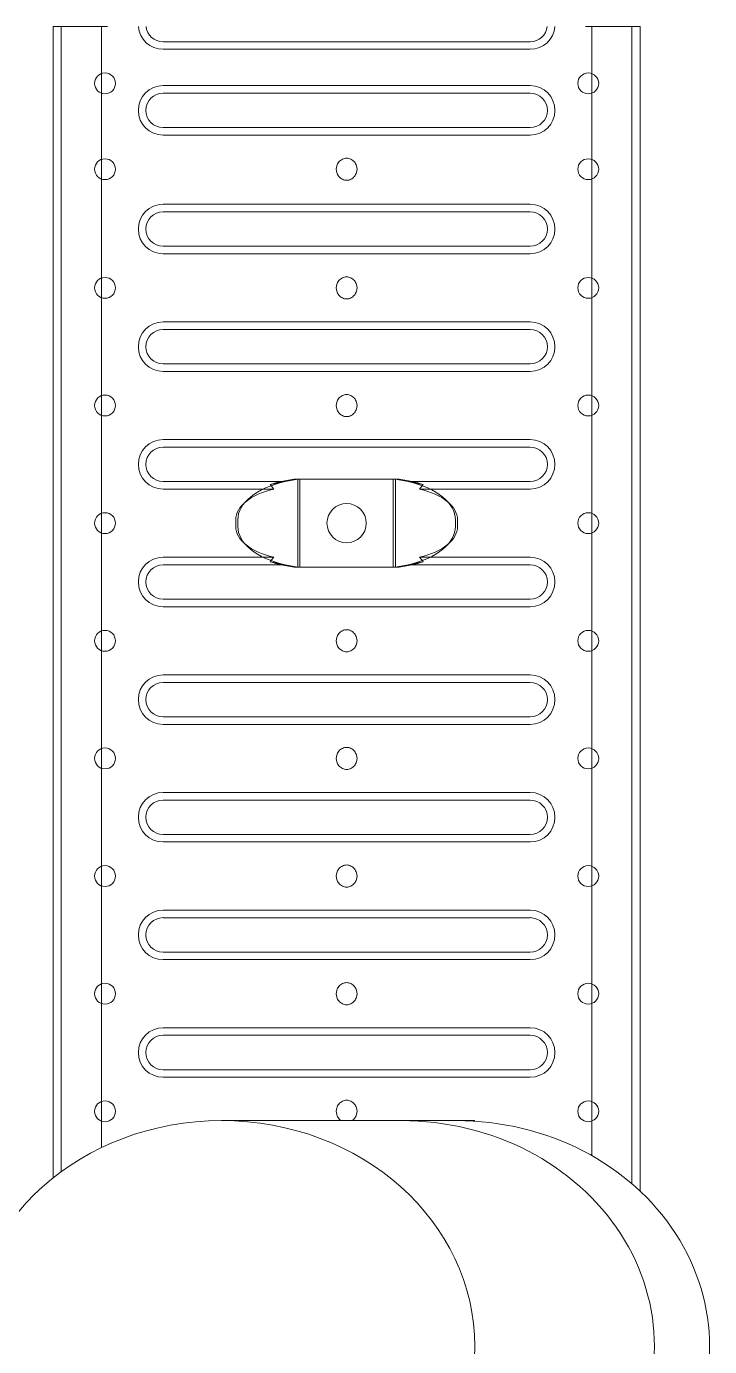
# Model space of a CAD drawing. Header units: inches. Extents: x 211391 to 214260, y -106888 to -102532.
# Drawn here: x 212222.01 to 212226.66, y -104759.54 to -104750.54 of the extents above; entities that cross this region are included whole.
import ezdxf

# ---------------------------------------------------------------- set-up
doc = ezdxf.new("R2010")
doc.units = ezdxf.units.IN
doc.header["$MEASUREMENT"] = 0
doc.layers.add('FIXTURES', color=8, linetype='Continuous', lineweight=9)
doc.layers.add('TEXT', color=3, linetype='Continuous', lineweight=9)

# ---------------------------------------------------------------- blocks, each defined once
blk = doc.blocks.new('ETJHTEj')
at = {"layer": 'FIXTURES', "color": 252, "extrusion": (-2.05085e-07, 7.76119e-08, 1)}
for p, q in [((1162.1028, 549.2531), (1154.1623, 549.2531)), ((1154.2127, 549.1971, 0), (1162.1028, 549.1971, 0)), ((1162.1028, 549.2531), (1162.1028, 548.8814, 0)), ((1154.405, 548.9224, 0), (1162.1028, 548.9224, 0)), ((1154.9389, 546.0028, 0), (1154.9389, 548.5033, 0)), ((1154.9904, 546.0028, 0), (1154.9904, 548.5033, 0)), ((1155.2249, 548.5033, 0), (1155.2249, 546.0028, 0)), ((1155.2764, 548.5033, 0), (1155.2764, 546.0028, 0)), ((1155.7408, 546.0028, 0), (1155.7408, 548.5033, 0)), ((1155.7923, 546.0028, 0), (1155.7923, 548.5033, 0)), ((1156.0268, 548.5033, 0), (1156.0268, 546.0028, 0)), ((1156.0783, 548.5033, 0), (1156.0783, 546.0028, 0)), ((1156.5427, 546.0028, 0), (1156.5427, 548.5033, 0)), ((1156.5427, 546.0028, 0), (1156.5427, 548.5033, 0)), ((1156.5942, 546.0028, 0), (1156.5942, 548.5033, 0)), ((1156.5942, 546.0028, 0), (1156.5942, 548.5033, 0)), ((1156.8288, 548.5033, 0), (1156.8288, 546.0028, 0)), ((1156.8288, 548.5033, 0), (1156.8288, 546.0028, 0)), ((1156.8803, 548.5033, 0), (1156.8803, 546.0028, 0)), ((1156.8803, 548.5033, 0), (1156.8803, 546.0028, 0)), ((1157.3447, 546.0028, 0), (1157.3447, 548.5033, 0)), ((1157.3962, 546.0028, 0), (1157.3962, 548.5033, 0)), ((1157.6307, 548.5033, 0), (1157.6307, 546.0028, 0)), ((1157.6822, 548.5033, 0), (1157.6822, 546.0028, 0)), ((1158.1466, 546.0028, 0), (1158.1466, 548.5033, 0)), ((1158.1981, 546.0028, 0), (1158.1981, 548.5033, 0)), ((1158.4326, 548.5033, 0), (1158.4326, 547.6724, 0)), ((1158.4841, 548.5033, 0), (1158.4841, 547.75, 0)), ((1158.9485, 547.75, 0), (1158.9485, 548.5033, 0)), ((1159, 547.6724, 0), (1159, 548.5033, 0)), ((1159.2346, 548.5033, 0), (1159.2346, 546.0028, 0)), ((1159.2861, 548.5033, 0), (1159.2861, 546.0028, 0)), ((1159.7505, 546.0028, 0), (1159.7505, 548.5033, 0)), ((1159.802, 546.0028, 0), (1159.802, 548.5033, 0)), ((1160.0365, 548.5033, 0), (1160.0365, 546.0028, 0)), ((1160.088, 548.5033, 0), (1160.088, 546.0028, 0)), ((1160.5524, 546.0028, 0), (1160.5524, 548.5033, 0)), ((1160.6039, 546.0028, 0), (1160.6039, 548.5033, 0)), ((1160.8384, 548.5033, 0), (1160.8384, 546.0028, 0)), ((1160.8899, 548.5033, 0), (1160.8899, 546.0028, 0)), ((1161.3613, 546.0028, 0), (1161.3613, 548.5033, 0)), ((1161.3613, 546.0028, 0), (1161.3613, 548.5033, 0)), ((1161.4128, 546.0028, 0), (1161.4128, 548.5033, 0)), ((1161.4128, 546.0028, 0), (1161.4128, 548.5033, 0)), ((1161.6473, 548.5033, 0), (1161.6473, 546.0028, 0)), ((1161.6473, 548.5033, 0), (1161.6473, 546.0028, 0)), ((1161.6988, 548.5033, 0), (1161.6988, 546.0028, 0)), ((1161.6988, 548.5033, 0), (1161.6988, 546.0028, 0)), ((1161.9465, 546.0028, 0), (1161.9465, 548.5033, 0)), ((1161.998, 546.0028, 0), (1161.998, 548.5033, 0)), ((1158.6936, 548.0085, 0), (1158.739, 548.0085, 0)), ((1158.739, 547.9945, 0), (1158.6936, 547.9945, 0)), ((1158.4538, 547.7742, 0), (1158.4841, 547.75, 0)), ((1158.9485, 547.75, 0), (1158.9789, 547.7742, 0)), ((1158.4157, 547.5972, 0), (1158.4157, 546.9089, 0)), ((1159.017, 547.5849, 0), (1158.4157, 547.5849, 0)), ((1158.4157, 547.5708, 0), (1159.017, 547.5708, 0)), ((1159.017, 547.5972, 0), (1159.017, 546.9089, 0)), ((1154.6465, 547.2951, 0), (1154.6434, 547.2909, 0)), ((1154.6514, 547.3006, 0), (1154.6465, 547.2951, 0)), ((1154.6571, 547.3057, 0), (1154.6514, 547.3006, 0)), ((1154.6635, 547.3104, 0), (1154.6571, 547.3057, 0)), ((1154.6701, 547.3144, 0), (1154.6635, 547.3104, 0)), ((1154.6768, 547.3177, 0), (1154.6701, 547.3144, 0)), ((1154.684, 547.3204, 0), (1154.6768, 547.3177, 0)), ((1154.7366, 547.3177, 0), (1154.7293, 547.3204)), ((1154.7432, 547.3144, 0), (1154.7366, 547.3177, 0)), ((1154.7498, 547.3104, 0), (1154.7432, 547.3144, 0)), ((1154.7562, 547.3057, 0), (1154.7498, 547.3104, 0)), ((1154.7619, 547.3006, 0), (1154.7562, 547.3057, 0)), ((1154.7668, 547.2951, 0), (1154.7619, 547.3006, 0)), ((1154.7713, 547.289, 0), (1154.7668, 547.2951, 0)), ((1155.4484, 547.2951, 0), (1155.4439, 547.289, 0)), ((1155.4534, 547.3006, 0), (1155.4484, 547.2951, 0)), ((1155.4591, 547.3057, 0), (1155.4534, 547.3006, 0)), ((1155.4655, 547.3104, 0), (1155.4591, 547.3057, 0)), ((1155.472, 547.3144, 0), (1155.4655, 547.3104, 0)), ((1155.4787, 547.3177, 0), (1155.472, 547.3144, 0)), ((1155.4859, 547.3204, 0), (1155.4787, 547.3177, 0)), ((1155.5385, 547.3177, 0), (1155.5313, 547.3204, 0)), ((1155.5452, 547.3144, 0), (1155.5385, 547.3177, 0)), ((1155.5517, 547.3104, 0), (1155.5452, 547.3144, 0)), ((1155.5581, 547.3057, 0), (1155.5517, 547.3104, 0)), ((1155.5638, 547.3006, 0), (1155.5581, 547.3057, 0)), ((1155.5688, 547.2951, 0), (1155.5638, 547.3006, 0)), ((1155.5732, 547.289, 0), (1155.5688, 547.2951, 0)), ((1156.2503, 547.2951, 0), (1156.2459, 547.289, 0)), ((1156.2503, 547.2951, 0), (1156.2459, 547.289, 0)), ((1156.2553, 547.3006, 0), (1156.2503, 547.2951, 0)), ((1156.2553, 547.3006, 0), (1156.2503, 547.2951, 0)), ((1156.261, 547.3057, 0), (1156.2553, 547.3006, 0)), ((1156.261, 547.3057, 0), (1156.2553, 547.3006, 0)), ((1156.2674, 547.3104, 0), (1156.261, 547.3057, 0)), ((1156.2674, 547.3104, 0), (1156.261, 547.3057, 0)), ((1156.2739, 547.3144, 0), (1156.2674, 547.3104, 0)), ((1156.2739, 547.3144, 0), (1156.2674, 547.3104, 0)), ((1156.2806, 547.3177, 0), (1156.2739, 547.3144, 0)), ((1156.2806, 547.3177, 0), (1156.2739, 547.3144, 0)), ((1156.2878, 547.3204, 0), (1156.2806, 547.3177, 0)), ((1156.2878, 547.3204, 0), (1156.2806, 547.3177, 0)), ((1156.3404, 547.3177, 0), (1156.3332, 547.3204, 0)), ((1156.3404, 547.3177, 0), (1156.3332, 547.3204, 0)), ((1156.3471, 547.3144, 0), (1156.3404, 547.3177, 0)), ((1156.3471, 547.3144, 0), (1156.3404, 547.3177, 0)), ((1156.3537, 547.3104, 0), (1156.3471, 547.3144, 0)), ((1156.3537, 547.3104, 0), (1156.3471, 547.3144, 0)), ((1156.36, 547.3057, 0), (1156.3537, 547.3104, 0)), ((1156.36, 547.3057, 0), (1156.3537, 547.3104, 0)), ((1156.3658, 547.3006, 0), (1156.36, 547.3057, 0)), ((1156.3658, 547.3006, 0), (1156.36, 547.3057, 0)), ((1156.3707, 547.2951, 0), (1156.3658, 547.3006, 0)), ((1156.3707, 547.2951, 0), (1156.3658, 547.3006, 0)), ((1156.3752, 547.289, 0), (1156.3707, 547.2951, 0)), ((1156.3752, 547.289, 0), (1156.3707, 547.2951, 0)), ((1157.0523, 547.2951, 0), (1157.0478, 547.289, 0)), ((1157.0572, 547.3006, 0), (1157.0523, 547.2951, 0)), ((1157.063, 547.3057, 0), (1157.0572, 547.3006, 0)), ((1157.0693, 547.3104, 0), (1157.063, 547.3057, 0)), ((1157.0759, 547.3144, 0), (1157.0693, 547.3104, 0)), ((1157.0826, 547.3177, 0), (1157.0759, 547.3144, 0)), ((1157.0898, 547.3204, 0), (1157.0826, 547.3177, 0)), ((1157.1424, 547.3177, 0), (1157.1352, 547.3204, 0)), ((1157.149, 547.3144, 0), (1157.1424, 547.3177, 0)), ((1157.1556, 547.3104, 0), (1157.149, 547.3144, 0)), ((1157.162, 547.3057, 0), (1157.1556, 547.3104, 0)), ((1157.1677, 547.3006, 0), (1157.162, 547.3057, 0)), ((1157.1726, 547.2951, 0), (1157.1677, 547.3006, 0)), ((1157.1771, 547.289, 0), (1157.1726, 547.2951, 0)), ((1157.8542, 547.2951, 0), (1157.8497, 547.289, 0)), ((1157.8592, 547.3006, 0), (1157.8542, 547.2951, 0)), ((1157.8649, 547.3057, 0), (1157.8592, 547.3006, 0)), ((1157.8713, 547.3104, 0), (1157.8649, 547.3057, 0)), ((1157.8778, 547.3144, 0), (1157.8713, 547.3104, 0)), ((1157.8845, 547.3177, 0), (1157.8778, 547.3144, 0)), ((1157.8917, 547.3204, 0), (1157.8845, 547.3177, 0)), ((1157.9443, 547.3177, 0), (1157.9371, 547.3204, 0)), ((1157.951, 547.3144, 0), (1157.9443, 547.3177, 0)), ((1157.9575, 547.3104, 0), (1157.951, 547.3144, 0)), ((1157.9639, 547.3057, 0), (1157.9575, 547.3104, 0)), ((1157.9696, 547.3006, 0), (1157.9639, 547.3057, 0)), ((1157.9746, 547.2951, 0), (1157.9696, 547.3006, 0)), ((1157.979, 547.289, 0), (1157.9746, 547.2951, 0)), ((1159.4581, 547.2951, 0), (1159.4536, 547.289, 0)), ((1159.463, 547.3006, 0), (1159.4581, 547.2951, 0)), ((1159.4688, 547.3057, 0), (1159.463, 547.3006, 0)), ((1159.4751, 547.3104, 0), (1159.4688, 547.3057, 0)), ((1159.4817, 547.3144, 0), (1159.4751, 547.3104, 0)), ((1159.4884, 547.3177, 0), (1159.4817, 547.3144, 0)), ((1159.4956, 547.3204, 0), (1159.4884, 547.3177, 0)), ((1159.5482, 547.3177, 0), (1159.541, 547.3204, 0)), ((1159.5548, 547.3144, 0), (1159.5482, 547.3177, 0)), ((1159.5614, 547.3104, 0), (1159.5548, 547.3144, 0)), ((1159.5678, 547.3057, 0), (1159.5614, 547.3104, 0)), ((1159.5735, 547.3006, 0), (1159.5678, 547.3057, 0)), ((1159.5784, 547.2951, 0), (1159.5735, 547.3006, 0)), ((1159.5829, 547.289, 0), (1159.5784, 547.2951, 0)), ((1160.26, 547.2951, 0), (1160.2555, 547.289, 0)), ((1160.265, 547.3006, 0), (1160.26, 547.2951, 0)), ((1160.2707, 547.3057, 0), (1160.265, 547.3006, 0)), ((1160.2771, 547.3104, 0), (1160.2707, 547.3057, 0)), ((1160.2836, 547.3144, 0), (1160.2771, 547.3104, 0)), ((1160.2903, 547.3177, 0), (1160.2836, 547.3144, 0)), ((1160.2975, 547.3204, 0), (1160.2903, 547.3177, 0)), ((1160.3501, 547.3177, 0), (1160.3429, 547.3204, 0)), ((1160.3568, 547.3144, 0), (1160.3501, 547.3177, 0)), ((1160.3633, 547.3104, 0), (1160.3568, 547.3144, 0)), ((1160.3697, 547.3057, 0), (1160.3633, 547.3104, 0)), ((1160.3754, 547.3006, 0), (1160.3697, 547.3057, 0)), ((1160.3804, 547.2951, 0), (1160.3754, 547.3006, 0)), ((1160.3848, 547.289, 0), (1160.3804, 547.2951, 0)), ((1161.0689, 547.2951, 0), (1161.0644, 547.289, 0)), ((1161.0739, 547.3006, 0), (1161.0689, 547.2951, 0)), ((1161.0796, 547.3057, 0), (1161.0739, 547.3006, 0)), ((1161.086, 547.3104, 0), (1161.0796, 547.3057, 0)), ((1161.0925, 547.3144, 0), (1161.086, 547.3104, 0)), ((1161.0992, 547.3177, 0), (1161.0925, 547.3144, 0)), ((1161.1064, 547.3204, 0), (1161.0992, 547.3177, 0)), ((1161.159, 547.3177, 0), (1161.1518, 547.3204, 0)), ((1161.1657, 547.3144, 0), (1161.159, 547.3177, 0)), ((1161.1722, 547.3104, 0), (1161.1657, 547.3144, 0)), ((1161.1786, 547.3057, 0), (1161.1722, 547.3104, 0)), ((1161.1843, 547.3006, 0), (1161.1786, 547.3057, 0)), ((1161.1893, 547.2951, 0), (1161.1843, 547.3006, 0)), ((1161.1937, 547.289, 0), (1161.1893, 547.2951, 0)), ((1154.6434, 547.2152, 0), (1154.6465, 547.211, 0)), ((1154.6465, 547.211, 0), (1154.6514, 547.2055, 0)), ((1154.6514, 547.2055, 0), (1154.6571, 547.2004, 0)), ((1154.6571, 547.2004, 0), (1154.6635, 547.1957, 0)), ((1154.7498, 547.1957, 0), (1154.7562, 547.2004, 0)), ((1154.7562, 547.2004, 0), (1154.7619, 547.2055, 0)), ((1154.7619, 547.2055, 0), (1154.7668, 547.211, 0)), ((1154.7668, 547.211, 0), (1154.7713, 547.2171, 0)), ((1154.7752, 547.2824, 0), (1154.7713, 547.289, 0)), ((1154.7713, 547.2171, 0), (1154.7752, 547.2238, 0)), ((1154.7783, 547.2753, 0), (1154.7752, 547.2824, 0)), ((1154.7752, 547.2238, 0), (1154.7783, 547.2308, 0)), ((1154.7805, 547.2679, 0), (1154.7783, 547.2753, 0)), ((1154.7783, 547.2308, 0), (1154.7805, 547.2382, 0)), ((1154.7818, 547.2604, 0), (1154.7805, 547.2679, 0)), ((1154.7805, 547.2382, 0), (1154.7818, 547.2457, 0)), ((1154.7822, 547.2531, 0), (1154.7818, 547.2604, 0)), ((1154.7818, 547.2457, 0), (1154.7822, 547.2531, 0)), ((1155.4334, 547.2604, 0), (1155.433, 547.2531, 0)), ((1155.433, 547.2531, 0), (1155.4334, 547.2457, 0)), ((1155.4348, 547.2679, 0), (1155.4334, 547.2604, 0)), ((1155.4334, 547.2457, 0), (1155.4348, 547.2382, 0)), ((1155.437, 547.2753, 0), (1155.4348, 547.2679, 0)), ((1155.4348, 547.2382, 0), (1155.437, 547.2308, 0)), ((1155.4401, 547.2824, 0), (1155.437, 547.2753, 0)), ((1155.437, 547.2308, 0), (1155.4401, 547.2238, 0)), ((1155.4439, 547.289, 0), (1155.4401, 547.2824, 0)), ((1155.4401, 547.2238, 0), (1155.4439, 547.2171, 0)), ((1155.4439, 547.2171, 0), (1155.4484, 547.211, 0)), ((1155.4484, 547.211, 0), (1155.4534, 547.2055, 0)), ((1155.4534, 547.2055, 0), (1155.4591, 547.2004, 0)), ((1155.4591, 547.2004, 0), (1155.4655, 547.1957, 0)), ((1155.5517, 547.1957, 0), (1155.5581, 547.2004, 0)), ((1155.5581, 547.2004, 0), (1155.5638, 547.2055, 0)), ((1155.5638, 547.2055, 0), (1155.5688, 547.211, 0)), ((1155.5688, 547.211, 0), (1155.5732, 547.2171, 0)), ((1155.5771, 547.2824, 0), (1155.5732, 547.289, 0)), ((1155.5732, 547.2171, 0), (1155.5771, 547.2238, 0)), ((1155.5802, 547.2753, 0), (1155.5771, 547.2824, 0)), ((1155.5771, 547.2238, 0), (1155.5802, 547.2308, 0)), ((1155.5824, 547.2679, 0), (1155.5802, 547.2753, 0)), ((1155.5802, 547.2308, 0), (1155.5824, 547.2382, 0)), ((1155.5837, 547.2604, 0), (1155.5824, 547.2679, 0)), ((1155.5824, 547.2382, 0), (1155.5837, 547.2457, 0)), ((1155.5842, 547.2531, 0), (1155.5837, 547.2604, 0)), ((1155.5837, 547.2457, 0), (1155.5842, 547.2531, 0)), ((1156.2354, 547.2604, 0), (1156.2349, 547.2531, 0)), ((1156.2354, 547.2604, 0), (1156.2349, 547.2531, 0)), ((1156.2349, 547.2531, 0), (1156.2354, 547.2457, 0)), ((1156.2349, 547.2531, 0), (1156.2354, 547.2457, 0)), ((1156.2367, 547.2679, 0), (1156.2354, 547.2604, 0)), ((1156.2367, 547.2679, 0), (1156.2354, 547.2604, 0)), ((1156.2354, 547.2457, 0), (1156.2367, 547.2382, 0)), ((1156.2354, 547.2457, 0), (1156.2367, 547.2382, 0)), ((1156.2389, 547.2753, 0), (1156.2367, 547.2679, 0)), ((1156.2389, 547.2753, 0), (1156.2367, 547.2679, 0)), ((1156.2367, 547.2382, 0), (1156.2389, 547.2308, 0)), ((1156.2367, 547.2382, 0), (1156.2389, 547.2308, 0)), ((1156.242, 547.2824, 0), (1156.2389, 547.2753, 0)), ((1156.242, 547.2824, 0), (1156.2389, 547.2753, 0)), ((1156.2389, 547.2308, 0), (1156.242, 547.2238, 0)), ((1156.2389, 547.2308, 0), (1156.242, 547.2238, 0)), ((1156.2459, 547.289, 0), (1156.242, 547.2824, 0)), ((1156.2459, 547.289, 0), (1156.242, 547.2824, 0)), ((1156.242, 547.2238, 0), (1156.2459, 547.2171, 0)), ((1156.242, 547.2238, 0), (1156.2459, 547.2171, 0)), ((1156.2459, 547.2171, 0), (1156.2503, 547.211, 0)), ((1156.2459, 547.2171, 0), (1156.2503, 547.211, 0)), ((1156.2503, 547.211, 0), (1156.2553, 547.2055, 0)), ((1156.2503, 547.211, 0), (1156.2553, 547.2055, 0)), ((1156.2553, 547.2055, 0), (1156.261, 547.2004, 0)), ((1156.2553, 547.2055, 0), (1156.261, 547.2004, 0)), ((1156.261, 547.2004, 0), (1156.2674, 547.1957, 0)), ((1156.261, 547.2004, 0), (1156.2674, 547.1957, 0)), ((1156.3537, 547.1957, 0), (1156.36, 547.2004, 0)), ((1156.3537, 547.1957, 0), (1156.36, 547.2004, 0)), ((1156.36, 547.2004, 0), (1156.3658, 547.2055, 0)), ((1156.36, 547.2004, 0), (1156.3658, 547.2055, 0)), ((1156.3658, 547.2055, 0), (1156.3707, 547.211, 0)), ((1156.3658, 547.2055, 0), (1156.3707, 547.211, 0)), ((1156.3707, 547.211, 0), (1156.3752, 547.2171, 0)), ((1156.3707, 547.211, 0), (1156.3752, 547.2171, 0)), ((1156.379, 547.2824, 0), (1156.3752, 547.289, 0)), ((1156.379, 547.2824, 0), (1156.3752, 547.289, 0)), ((1156.3752, 547.2171, 0), (1156.379, 547.2238, 0)), ((1156.3752, 547.2171, 0), (1156.379, 547.2238, 0)), ((1156.3821, 547.2753, 0), (1156.379, 547.2824, 0)), ((1156.3821, 547.2753, 0), (1156.379, 547.2824, 0)), ((1156.379, 547.2238, 0), (1156.3821, 547.2308, 0)), ((1156.379, 547.2238, 0), (1156.3821, 547.2308, 0)), ((1156.3843, 547.2679, 0), (1156.3821, 547.2753, 0)), ((1156.3843, 547.2679, 0), (1156.3821, 547.2753, 0)), ((1156.3821, 547.2308, 0), (1156.3843, 547.2382, 0)), ((1156.3821, 547.2308, 0), (1156.3843, 547.2382, 0)), ((1156.3857, 547.2604, 0), (1156.3843, 547.2679, 0)), ((1156.3857, 547.2604, 0), (1156.3843, 547.2679, 0)), ((1156.3843, 547.2382, 0), (1156.3857, 547.2457, 0)), ((1156.3843, 547.2382, 0), (1156.3857, 547.2457, 0)), ((1156.3861, 547.2531, 0), (1156.3857, 547.2604, 0)), ((1156.3861, 547.2531, 0), (1156.3857, 547.2604, 0)), ((1156.3857, 547.2457, 0), (1156.3861, 547.2531, 0)), ((1156.3857, 547.2457, 0), (1156.3861, 547.2531, 0)), ((1157.0373, 547.2604, 0), (1157.0369, 547.2531, 0)), ((1157.0369, 547.2531, 0), (1157.0373, 547.2457, 0)), ((1157.0386, 547.2679, 0), (1157.0373, 547.2604, 0)), ((1157.0373, 547.2457, 0), (1157.0386, 547.2382, 0)), ((1157.0409, 547.2753, 0), (1157.0386, 547.2679, 0)), ((1157.0386, 547.2382, 0), (1157.0409, 547.2308, 0)), ((1157.0439, 547.2824, 0), (1157.0409, 547.2753, 0)), ((1157.0409, 547.2308, 0), (1157.0439, 547.2238, 0)), ((1157.0478, 547.289, 0), (1157.0439, 547.2824, 0)), ((1157.0439, 547.2238, 0), (1157.0478, 547.2171, 0)), ((1157.0478, 547.2171, 0), (1157.0523, 547.211, 0)), ((1157.0523, 547.211, 0), (1157.0572, 547.2055, 0)), ((1157.0572, 547.2055, 0), (1157.063, 547.2004, 0)), ((1157.063, 547.2004, 0), (1157.0693, 547.1957, 0)), ((1157.1556, 547.1957, 0), (1157.162, 547.2004, 0)), ((1157.162, 547.2004, 0), (1157.1677, 547.2055, 0)), ((1157.1677, 547.2055, 0), (1157.1726, 547.211, 0)), ((1157.1726, 547.211, 0), (1157.1771, 547.2171, 0)), ((1157.181, 547.2824, 0), (1157.1771, 547.289, 0)), ((1157.1771, 547.2171, 0), (1157.181, 547.2238, 0)), ((1157.1841, 547.2753, 0), (1157.181, 547.2824, 0)), ((1157.181, 547.2238, 0), (1157.1841, 547.2308, 0)), ((1157.1863, 547.2679, 0), (1157.1841, 547.2753, 0)), ((1157.1841, 547.2308, 0), (1157.1863, 547.2382, 0)), ((1157.1876, 547.2604, 0), (1157.1863, 547.2679, 0)), ((1157.1863, 547.2382, 0), (1157.1876, 547.2457, 0)), ((1157.188, 547.2531, 0), (1157.1876, 547.2604, 0)), ((1157.1876, 547.2457, 0), (1157.188, 547.2531, 0)), ((1157.8393, 547.2604, 0), (1157.8388, 547.2531, 0)), ((1157.8388, 547.2531, 0), (1157.8393, 547.2457, 0)), ((1157.8406, 547.2679, 0), (1157.8393, 547.2604, 0)), ((1157.8393, 547.2457, 0), (1157.8406, 547.2382, 0)), ((1157.8428, 547.2753, 0), (1157.8406, 547.2679, 0)), ((1157.8406, 547.2382, 0), (1157.8428, 547.2308, 0)), ((1157.8459, 547.2824, 0), (1157.8428, 547.2753, 0)), ((1157.8428, 547.2308, 0), (1157.8459, 547.2238, 0)), ((1157.8497, 547.289, 0), (1157.8459, 547.2824, 0)), ((1157.8459, 547.2238, 0), (1157.8497, 547.2171, 0)), ((1157.8497, 547.2171, 0), (1157.8542, 547.211, 0)), ((1157.8542, 547.211, 0), (1157.8592, 547.2055, 0)), ((1157.8592, 547.2055, 0), (1157.8649, 547.2004, 0)), ((1157.8649, 547.2004, 0), (1157.8713, 547.1957, 0)), ((1157.9575, 547.1957, 0), (1157.9639, 547.2004, 0)), ((1157.9639, 547.2004, 0), (1157.9696, 547.2055, 0)), ((1157.9696, 547.2055, 0), (1157.9746, 547.211, 0)), ((1157.9746, 547.211, 0), (1157.979, 547.2171, 0)), ((1157.9829, 547.2824, 0), (1157.979, 547.289, 0)), ((1157.979, 547.2171, 0), (1157.9829, 547.2238, 0)), ((1157.986, 547.2753, 0), (1157.9829, 547.2824, 0)), ((1157.9829, 547.2238, 0), (1157.986, 547.2308, 0)), ((1157.9882, 547.2679, 0), (1157.986, 547.2753, 0)), ((1157.986, 547.2308, 0), (1157.9882, 547.2382, 0)), ((1157.9895, 547.2604, 0), (1157.9882, 547.2679, 0)), ((1157.9882, 547.2382, 0), (1157.9895, 547.2457, 0)), ((1157.99, 547.2531, 0), (1157.9895, 547.2604, 0)), ((1157.9895, 547.2457, 0), (1157.99, 547.2531, 0)), ((1159.4431, 547.2604, 0), (1159.4427, 547.2531, 0)), ((1159.4427, 547.2531, 0), (1159.4431, 547.2457, 0)), ((1159.4445, 547.2679, 0), (1159.4431, 547.2604, 0)), ((1159.4431, 547.2457, 0), (1159.4445, 547.2382, 0)), ((1159.4467, 547.2753, 0), (1159.4445, 547.2679, 0)), ((1159.4445, 547.2382, 0), (1159.4467, 547.2308, 0)), ((1159.4498, 547.2824, 0), (1159.4467, 547.2753, 0)), ((1159.4467, 547.2308, 0), (1159.4498, 547.2238, 0)), ((1159.4536, 547.289, 0), (1159.4498, 547.2824, 0)), ((1159.4498, 547.2238, 0), (1159.4536, 547.2171, 0)), ((1159.4536, 547.2171, 0), (1159.4581, 547.211, 0)), ((1159.4581, 547.211, 0), (1159.463, 547.2055, 0)), ((1159.463, 547.2055, 0), (1159.4688, 547.2004, 0)), ((1159.4688, 547.2004, 0), (1159.4751, 547.1957, 0)), ((1159.5614, 547.1957, 0), (1159.5678, 547.2004, 0)), ((1159.5678, 547.2004, 0), (1159.5735, 547.2055, 0)), ((1159.5735, 547.2055, 0), (1159.5784, 547.211, 0)), ((1159.5784, 547.211, 0), (1159.5829, 547.2171, 0)), ((1159.5868, 547.2824, 0), (1159.5829, 547.289, 0)), ((1159.5829, 547.2171, 0), (1159.5868, 547.2238, 0)), ((1159.5899, 547.2753, 0), (1159.5868, 547.2824, 0)), ((1159.5868, 547.2238, 0), (1159.5899, 547.2308, 0)), ((1159.5921, 547.2679, 0), (1159.5899, 547.2753, 0)), ((1159.5899, 547.2308, 0), (1159.5921, 547.2382, 0)), ((1159.5934, 547.2604, 0), (1159.5921, 547.2679, 0)), ((1159.5921, 547.2382, 0), (1159.5934, 547.2457, 0)), ((1159.5938, 547.2531, 0), (1159.5934, 547.2604, 0)), ((1159.5934, 547.2457, 0), (1159.5938, 547.2531, 0)), ((1160.2451, 547.2604, 0), (1160.2446, 547.2531, 0)), ((1160.2446, 547.2531, 0), (1160.2451, 547.2457, 0)), ((1160.2464, 547.2679, 0), (1160.2451, 547.2604, 0)), ((1160.2451, 547.2457, 0), (1160.2464, 547.2382, 0)), ((1160.2486, 547.2753, 0), (1160.2464, 547.2679, 0)), ((1160.2464, 547.2382, 0), (1160.2486, 547.2308, 0)), ((1160.2517, 547.2824, 0), (1160.2486, 547.2753, 0)), ((1160.2486, 547.2308, 0), (1160.2517, 547.2238, 0)), ((1160.2555, 547.289, 0), (1160.2517, 547.2824, 0)), ((1160.2517, 547.2238, 0), (1160.2555, 547.2171, 0)), ((1160.2555, 547.2171, 0), (1160.26, 547.211, 0)), ((1160.26, 547.211, 0), (1160.265, 547.2055, 0)), ((1160.265, 547.2055, 0), (1160.2707, 547.2004, 0)), ((1160.2707, 547.2004, 0), (1160.2771, 547.1957, 0)), ((1160.3633, 547.1957, 0), (1160.3697, 547.2004, 0)), ((1160.3697, 547.2004, 0), (1160.3754, 547.2055, 0)), ((1160.3754, 547.2055, 0), (1160.3804, 547.211, 0)), ((1160.3804, 547.211, 0), (1160.3848, 547.2171, 0)), ((1160.3887, 547.2824, 0), (1160.3848, 547.289, 0)), ((1160.3848, 547.2171, 0), (1160.3887, 547.2238, 0)), ((1160.3918, 547.2753, 0), (1160.3887, 547.2824, 0)), ((1160.3887, 547.2238, 0), (1160.3918, 547.2308, 0)), ((1160.394, 547.2679, 0), (1160.3918, 547.2753, 0)), ((1160.3918, 547.2308, 0), (1160.394, 547.2382, 0)), ((1160.3953, 547.2604, 0), (1160.394, 547.2679, 0)), ((1160.394, 547.2382, 0), (1160.3953, 547.2457, 0)), ((1160.3958, 547.2531, 0), (1160.3953, 547.2604, 0)), ((1160.3953, 547.2457, 0), (1160.3958, 547.2531, 0)), ((1161.0539, 547.2604, 0), (1161.0535, 547.2531, 0)), ((1161.0535, 547.2531, 0), (1161.0539, 547.2457, 0)), ((1161.0553, 547.2679, 0), (1161.0539, 547.2604, 0)), ((1161.0539, 547.2457, 0), (1161.0553, 547.2382, 0)), ((1161.0575, 547.2753, 0), (1161.0553, 547.2679, 0)), ((1161.0553, 547.2382, 0), (1161.0575, 547.2308, 0)), ((1161.0606, 547.2824, 0), (1161.0575, 547.2753, 0)), ((1161.0575, 547.2308, 0), (1161.0606, 547.2238, 0)), ((1161.0644, 547.289, 0), (1161.0606, 547.2824, 0)), ((1161.0606, 547.2238, 0), (1161.0644, 547.2171, 0)), ((1161.0644, 547.2171, 0), (1161.0689, 547.211, 0)), ((1161.0689, 547.211, 0), (1161.0739, 547.2055, 0)), ((1161.0739, 547.2055, 0), (1161.0796, 547.2004, 0)), ((1161.0796, 547.2004, 0), (1161.086, 547.1957, 0)), ((1161.1722, 547.1957, 0), (1161.1786, 547.2004, 0)), ((1161.1786, 547.2004, 0), (1161.1843, 547.2055, 0)), ((1161.1843, 547.2055, 0), (1161.1893, 547.211, 0)), ((1161.1893, 547.211, 0), (1161.1937, 547.2171, 0)), ((1161.1976, 547.2824, 0), (1161.1937, 547.289, 0)), ((1161.1937, 547.2171, 0), (1161.1976, 547.2238, 0)), ((1161.2007, 547.2753, 0), (1161.1976, 547.2824, 0)), ((1161.1976, 547.2238, 0), (1161.2007, 547.2308, 0)), ((1161.2029, 547.2679, 0), (1161.2007, 547.2753, 0)), ((1161.2007, 547.2308, 0), (1161.2029, 547.2382, 0)), ((1161.2042, 547.2604, 0), (1161.2029, 547.2679, 0)), ((1161.2029, 547.2382, 0), (1161.2042, 547.2457, 0)), ((1161.2047, 547.2531, 0), (1161.2042, 547.2604, 0)), ((1161.2042, 547.2457, 0), (1161.2047, 547.2531, 0)), ((1154.6635, 547.1957, 0), (1154.6701, 547.1917, 0)), ((1154.6701, 547.1917, 0), (1154.6768, 547.1884, 0)), ((1154.6768, 547.1884, 0), (1154.684, 547.1857)), ((1154.7293, 547.1857, 0), (1154.7366, 547.1884, 0)), ((1154.7366, 547.1884, 0), (1154.7432, 547.1917, 0)), ((1154.7432, 547.1917, 0), (1154.7498, 547.1957, 0)), ((1155.4655, 547.1957, 0), (1155.472, 547.1917, 0)), ((1155.472, 547.1917, 0), (1155.4787, 547.1884, 0)), ((1155.4787, 547.1884, 0), (1155.4859, 547.1857, 0)), ((1155.5313, 547.1857, 0), (1155.5385, 547.1884, 0)), ((1155.5385, 547.1884, 0), (1155.5452, 547.1917, 0)), ((1155.5452, 547.1917, 0), (1155.5517, 547.1957, 0)), ((1156.2674, 547.1957, 0), (1156.2739, 547.1917, 0)), ((1156.2674, 547.1957, 0), (1156.2739, 547.1917, 0)), ((1156.2739, 547.1917, 0), (1156.2806, 547.1884, 0)), ((1156.2739, 547.1917, 0), (1156.2806, 547.1884, 0)), ((1156.2806, 547.1884, 0), (1156.2878, 547.1857, 0)), ((1156.2806, 547.1884, 0), (1156.2878, 547.1857, 0)), ((1156.3332, 547.1857, 0), (1156.3404, 547.1884, 0)), ((1156.3332, 547.1857, 0), (1156.3404, 547.1884, 0)), ((1156.3404, 547.1884, 0), (1156.3471, 547.1917, 0)), ((1156.3404, 547.1884, 0), (1156.3471, 547.1917, 0)), ((1156.3471, 547.1917, 0), (1156.3537, 547.1957, 0)), ((1156.3471, 547.1917, 0), (1156.3537, 547.1957, 0)), ((1157.0693, 547.1957, 0), (1157.0759, 547.1917, 0)), ((1157.0759, 547.1917, 0), (1157.0826, 547.1884, 0)), ((1157.0826, 547.1884, 0), (1157.0898, 547.1857, 0)), ((1157.1352, 547.1857, 0), (1157.1424, 547.1884, 0)), ((1157.1424, 547.1884, 0), (1157.149, 547.1917, 0)), ((1157.149, 547.1917, 0), (1157.1556, 547.1957, 0)), ((1157.8713, 547.1957, 0), (1157.8778, 547.1917, 0)), ((1157.8778, 547.1917, 0), (1157.8845, 547.1884, 0)), ((1157.8845, 547.1884, 0), (1157.8917, 547.1857, 0)), ((1157.9371, 547.1857, 0), (1157.9443, 547.1884, 0)), ((1157.9443, 547.1884, 0), (1157.951, 547.1917, 0)), ((1157.951, 547.1917, 0), (1157.9575, 547.1957, 0)), ((1159.4751, 547.1957, 0), (1159.4817, 547.1917, 0)), ((1159.4817, 547.1917, 0), (1159.4884, 547.1884, 0)), ((1159.4884, 547.1884, 0), (1159.4956, 547.1857, 0)), ((1159.541, 547.1857, 0), (1159.5482, 547.1884, 0)), ((1159.5482, 547.1884, 0), (1159.5548, 547.1917, 0)), ((1159.5548, 547.1917, 0), (1159.5614, 547.1957, 0)), ((1160.2771, 547.1957, 0), (1160.2836, 547.1917, 0)), ((1160.2836, 547.1917, 0), (1160.2903, 547.1884, 0)), ((1160.2903, 547.1884, 0), (1160.2975, 547.1857, 0)), ((1160.3429, 547.1857, 0), (1160.3501, 547.1884, 0)), ((1160.3501, 547.1884, 0), (1160.3568, 547.1917, 0)), ((1160.3568, 547.1917, 0), (1160.3633, 547.1957, 0)), ((1161.086, 547.1957, 0), (1161.0925, 547.1917, 0)), ((1161.0925, 547.1917, 0), (1161.0992, 547.1884, 0)), ((1161.0992, 547.1884, 0), (1161.1064, 547.1857, 0)), ((1161.1518, 547.1857, 0), (1161.159, 547.1884, 0)), ((1161.159, 547.1884, 0), (1161.1657, 547.1917, 0)), ((1161.1657, 547.1917, 0), (1161.1722, 547.1957, 0)), ((1158.4157, 546.9353, 0), (1159.017, 546.9353, 0)), ((1158.4157, 546.9213, 0), (1159.017, 546.9213, 0)), ((1158.4326, 546.8337, 0), (1158.4326, 546.0028, 0)), ((1158.4841, 546.7561, 0), (1158.4538, 546.7319, 0)), ((1158.4841, 546.7561, 0), (1158.4841, 546.0028, 0)), ((1158.9485, 546.0028, 0), (1158.9485, 546.7561, 0)), ((1158.9789, 546.7319, 0), (1158.9485, 546.7561, 0)), ((1159, 546.0028, 0), (1159, 546.8337, 0)), ((1158.6936, 546.5116, 0), (1158.739, 546.5116, 0)), ((1158.739, 546.4976, 0), (1158.6936, 546.4976, 0)), ((1154.4593, 545.5837, 0), (1162.1028, 545.5837, 0)), ((1162.1028, 545.6247, 0), (1162.1028, 545.2531)), ((1154.2525, 545.2531), (1162.1028, 545.2531)), ((1162.1028, 545.309, 0), (1154.2952, 545.309, 0))]:
    blk.add_line(p, q, dxfattribs=at)
at = {"layer": 'FIXTURES', "ltscale": 5}
blk.add_line((1154.6434, 546.4014, 0), (1154.6434, 548.1264, 0), dxfattribs=at)
at = {"layer": 'FIXTURES', "color": 252, "extrusion": (-2.05085e-07, 7.76119e-08, 1)}
for centre, radius in [((1154.7067, 548.899, -0.0002), 0.0711), ((1155.5086, 548.899, -0.0002), 0.0711), ((1156.3105, 548.899, -0.0002), 0.0711), ((1156.3105, 548.899, -0.0002), 0.0711), ((1157.1125, 548.899, -0.0002), 0.0711), ((1157.9144, 548.899, -0.0002), 0.0711), ((1158.7163, 548.899, -0.0002), 0.0711), ((1159.5183, 548.899, -0.0002), 0.0711), ((1160.3202, 548.899, -0.0002), 0.0711), ((1161.1291, 548.899, -0.0002), 0.0711), ((1161.7143, 548.899, -0.0002), 0.0711), ((1158.7163, 547.2531, -0.0002), 0.1339), ((1154.7067, 545.6071, -0.0002), 0.0711), ((1155.5086, 545.6071, -0.0002), 0.0711), ((1156.3105, 545.6071, -0.0002), 0.0711), ((1156.3105, 545.6071, -0.0002), 0.0711), ((1157.1125, 545.6071, -0.0002), 0.0711), ((1157.9144, 545.6071, -0.0002), 0.0711), ((1158.7163, 545.6071, -0.0002), 0.0711), ((1159.5183, 545.6071, -0.0002), 0.0711), ((1160.3202, 545.6071, -0.0002), 0.0711), ((1161.1291, 545.6071, -0.0002), 0.0711), ((1161.7143, 545.6071, -0.0002), 0.0711)]:
    blk.add_circle(centre, radius, dxfattribs=at)
for centre, radius, start, end in [((1155.1076, 548.5033, -0.0002), 0.1688, 0, 180), ((1155.9096, 548.5033, -0.0002), 0.1688, 0, 180), ((1156.7115, 548.5033, -0.0002), 0.1688, 0, 180), ((1156.7115, 548.5033, -0.0002), 0.1688, 0, 180), ((1157.5134, 548.5033, -0.0002), 0.1688, 0, 180), ((1158.3154, 548.5033, -0.0002), 0.1688, 0, 180), ((1159.1173, 548.5033, -0.0002), 0.1688, 0, 180), ((1159.9192, 548.5033, -0.0002), 0.1688, 0, 180), ((1160.7212, 548.5033, -0.0002), 0.1688, 0, 180), ((1161.5301, 548.5033, -0.0002), 0.1688, 0, 180), ((1161.5301, 548.5033, -0.0002), 0.1688, 0, 180), ((1162.1153, 548.5033, -0.0002), 0.1688, 94.24173, 180), ((1155.1076, 548.5033, -0.0002), 0.1173, 0, 180), ((1155.9096, 548.5033, -0.0002), 0.1173, 0, 180), ((1156.7115, 548.5033, -0.0002), 0.1173, 0, 180), ((1156.7115, 548.5033, -0.0002), 0.1173, 0, 180), ((1157.5134, 548.5033, -0.0002), 0.1173, 0, 180), ((1158.3154, 548.5033, -0.0002), 0.1173, 0, 180), ((1159.1173, 548.5033, -0.0002), 0.1173, 0, 180), ((1159.9192, 548.5033, -0.0002), 0.1173, 0, 180), ((1160.7212, 548.5033, -0.0002), 0.1173, 0, 180), ((1161.5301, 548.5033, -0.0002), 0.1173, 0, 180), ((1161.5301, 548.5033, -0.0002), 0.1173, 0, 180), ((1162.1153, 548.5033, -0.0002), 0.1173, 96.11081, 180), ((1154.7067, 547.2531, -0.0002), 0.0711, 71.38854, 108.61146), ((1155.5086, 547.2531, -0.0002), 0.0711, 71.38854, 108.61146), ((1156.3105, 547.2531, -0.0002), 0.0711, 71.38854, 108.61146), ((1156.3105, 547.2531, -0.0002), 0.0711, 71.38854, 108.61146), ((1157.1125, 547.2531, -0.0002), 0.0711, 71.38854, 108.61146), ((1157.9144, 547.2531, -0.0002), 0.0711, 71.38854, 108.61146), ((1159.5183, 547.2531, -0.0002), 0.0711, 71.38854, 108.61146), ((1160.3202, 547.2531, -0.0002), 0.0711, 71.38854, 108.61146), ((1161.1291, 547.2531, -0.0002), 0.0711, 71.38854, 108.61146), ((1154.7067, 547.2531, -0.0002), 0.0711, 251.38854, 288.61146), ((1155.5086, 547.2531, -0.0002), 0.0711, 251.38854, 288.61146), ((1156.3105, 547.2531, -0.0002), 0.0711, 251.38854, 288.61146), ((1156.3105, 547.2531, -0.0002), 0.0711, 251.38854, 288.61146), ((1157.1125, 547.2531, -0.0002), 0.0711, 251.38854, 288.61146), ((1157.9144, 547.2531, -0.0002), 0.0711, 251.38854, 288.61146), ((1159.5183, 547.2531, -0.0002), 0.0711, 251.38854, 288.61146), ((1160.3202, 547.2531, -0.0002), 0.0711, 251.38854, 288.61146), ((1161.1291, 547.2531, -0.0002), 0.0711, 251.38854, 288.61146), ((1155.1076, 546.0028, -0.0002), 0.1688, 180, 0), ((1155.1076, 546.0028, -0.0002), 0.1173, 180, 0), ((1155.9096, 546.0028, -0.0002), 0.1688, 180, 0), ((1155.9096, 546.0028, -0.0002), 0.1173, 180, 0), ((1156.7115, 546.0028, -0.0002), 0.1688, 180, 0), ((1156.7115, 546.0028, -0.0002), 0.1688, 180, 0), ((1156.7115, 546.0028, -0.0002), 0.1173, 180, 0), ((1156.7115, 546.0028, -0.0002), 0.1173, 180, 0), ((1157.5134, 546.0028, -0.0002), 0.1688, 180, 0), ((1157.5134, 546.0028, -0.0002), 0.1173, 180, 0), ((1158.3154, 546.0028, -0.0002), 0.1688, 180, 0), ((1158.3154, 546.0028, -0.0002), 0.1173, 180, 0), ((1159.1173, 546.0028, -0.0002), 0.1688, 180, 0), ((1159.1173, 546.0028, -0.0002), 0.1173, 180, 0), ((1159.9192, 546.0028, -0.0002), 0.1688, 180, 0), ((1159.9192, 546.0028, -0.0002), 0.1173, 180, 0), ((1160.7212, 546.0028, -0.0002), 0.1688, 180, 0), ((1160.7212, 546.0028, -0.0002), 0.1173, 180, 0), ((1161.5301, 546.0028, -0.0002), 0.1688, 180, 0), ((1161.5301, 546.0028, -0.0002), 0.1688, 180, 0), ((1161.5301, 546.0028, -0.0002), 0.1173, 180, 0), ((1161.5301, 546.0028, -0.0002), 0.1173, 180, 0), ((1162.1153, 546.0028, -0.0002), 0.1688, 180, 265.75827), ((1162.1153, 546.0028, -0.0002), 0.1173, 180, 263.88919)]:
    blk.add_arc(centre, radius, start, end, dxfattribs=at)
at = {"layer": 'FIXTURES', "ltscale": 5}
for centre, major_axis, start_param, end_param in [((1153.1028, 548.0007, -0.0003), (0, 1.725), 4.712389, 7.853982), ((1153.1028, 547.6252, -0.0003), (0, 1.725), 4.712389, 7.853982), ((1153.1028, 546.4014, 0), (0, -1.725), -1.570796, 4.712389)]:
    blk.add_ellipse(centre, major_axis=major_axis, ratio=0.8931, start_param=start_param, end_param=end_param, dxfattribs=at)
at = {"layer": 'FIXTURES', "color": 252, "extrusion": (2.05085e-07, -7.76119e-08, -1)}
for centre, major_axis, ratio, start_param, end_param in [((1158.6936, 547.4649, 0), (0, 0.5296, 0), 0.535714, -1.16808, 0), ((1158.6936, 547.5834, 0), (0, 0.4251, 0), 0.535714, -1.16808, 0), ((1158.739, 547.5834, 0), (0, 0.4251, 0), 0.535714, 0, 1.16808), ((1158.739, 547.4649, 0), (0, 0.5296, 0), 0.535714, 0, 1.16808), ((1158.6936, 547.4649, 0), (-0.0323, -0.6845, 0), 0.411769, 1.859366, 2.020086), ((1158.6936, 547.4913, 0), (0, 0.5296, 0), 0.535714, -1.16808, -1.00736), ((1158.739, 547.4649, 0), (-0.0323, 0.6845, 0), 0.411769, 1.121506, 1.282227), ((1158.739, 547.4913, 0), (0, 0.5296, 0), 0.535714, 1.00736, 1.16808), ((1158.6936, 547.4913, 0), (0, -0.5296, 0), 0.535714, 1.772154, 1.973512), ((1158.6936, 547.4649, 0), (0, -0.5296, 0), 0.535714, 1.772154, 1.973512), ((1158.739, 547.4913, 0), (0, 0.5296, 0), 0.535714, 1.16808, 1.369438), ((1158.739, 547.4649, 0), (0, 0.5296, 0), 0.535714, 1.16808, 1.369438), ((1158.6936, 547.0412, 0), (0, 0.5296, 0), 0.535714, 4.309673, 4.511031), ((1158.739, 547.0412, 0), (0, -0.5296, 0), 0.535714, -1.369438, -1.16808), ((1158.6936, 547.0148, 0), (0, 0.5296, 0), 0.535714, 4.309673, 4.511031), ((1158.739, 547.0148, 0), (0, -0.5296, 0), 0.535714, -1.369438, -1.16808), ((1158.6936, 547.0412, 0), (-0.0323, 0.6845, 0), 0.411769, 4.263099, 4.42382), ((1158.6936, 547.0412, 0), (0, 0.5296, 0), 0.535714, 3.141593, 4.309673), ((1158.6936, 547.0148, 0), (0, 0.5296, 0), 0.535714, 4.148952, 4.309673), ((1158.6936, 546.9227, 0), (0, 0.4251, 0), 0.535714, 3.141593, 4.309673), ((1158.739, 547.0412, 0), (0, 0.5296, 0), 0.535714, 1.973512, 3.141593), ((1158.739, 546.9227, 0), (0, 0.4251, 0), 0.535714, 1.973512, 3.141593), ((1158.739, 547.0412, 0), (-0.0323, -0.6845, 0), 0.411769, -1.282227, -1.121506), ((1158.739, 547.0148, 0), (0, 0.5296, 0), 0.535714, 1.973512, 2.134233)]:
    blk.add_ellipse(centre, major_axis=major_axis, ratio=ratio, start_param=start_param, end_param=end_param, dxfattribs=at)
blk = doc.blocks.new('GY')
at = {"layer": 'FIXTURES', "xscale": -1, "rotation": 270}
blk.add_blockref('ETJHTEj', (209551.144, -105832.09), dxfattribs=at)

msp = doc.modelspace()

# ---------------------------------------------------------------- block references
at = {"layer": 'TEXT', "ltscale": 10}
msp.add_blockref('GY', (2125.7913, -80.554), dxfattribs=at)

doc.saveas('drawing.dxf')
